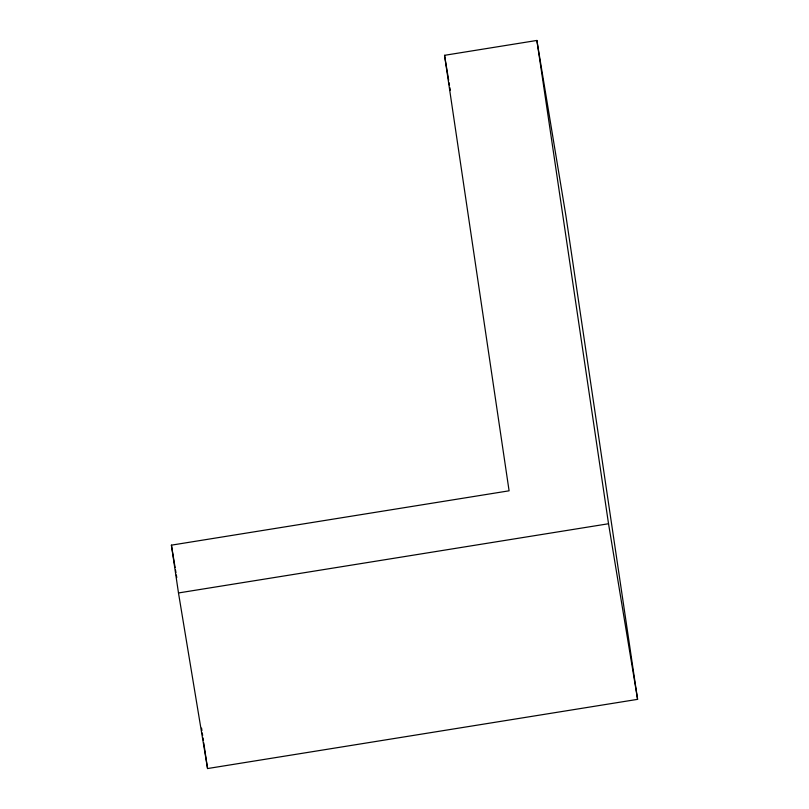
<?xml version="1.0" encoding="UTF-8"?>
<svg xmlns="http://www.w3.org/2000/svg" width="809" height="809" viewBox="0 0 809 809"><rect width="100%" height="100%" fill="white"/><g stroke="black" fill="none" stroke-linecap="round" stroke-linejoin="round"><path stroke-width="1.21" d="M444.535 55.315L536.883 40.45L565.956 216.043L637.593 699.35L207.559 768.55L178.486 592.957L171.407 545.155L509.094 490.81L444.535 55.315L448.661 80.222M178.486 592.957L608.53 523.747L536.883 40.45M608.53 523.747L637.593 699.35M449.066 82.71L449.48 85.198M449.895 87.696L450.31 90.183M171.407 545.155L175.118 567.574M175.523 570.062L175.937 572.55M176.352 575.037L176.767 577.535M201.562 728.1L201.926 730.557M202.29 733.005L202.655 735.462M203.019 737.909L203.383 740.356M203.747 742.814L207.559 768.55"/></g></svg>
